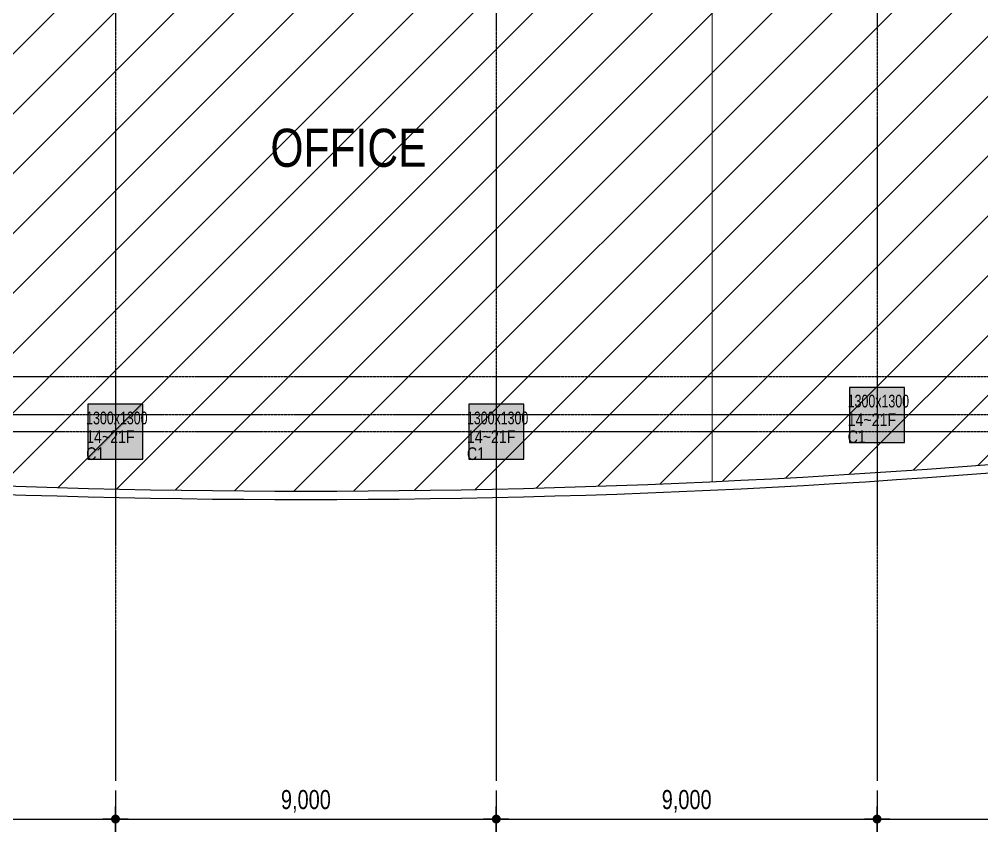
# Model space of a CAD drawing. Header units: millimetres. Extents: x -179076 to 173472, y -18667 to 271134.
# Drawn here: x 33608 to 56358, y 198260 to 217459 of the extents above; entities that cross this region are included whole.
import ezdxf
from ezdxf.enums import TextEntityAlignment as Align

# ---------------------------------------------------------------- set-up
doc = ezdxf.new("R2010")
doc.units = ezdxf.units.MM
doc.linetypes.add('X-GRID_5~ROOF$0$CENTER2', pattern=[1.125, 0.75, -0.125, 0.125, -0.125])
doc.linetypes.add('X-INT-OFFICE-21F$0$DASHED', pattern=[3, 2, -1])
doc.layers.get('0').update_dxf_attribs({"lineweight": 20})
doc.layers.get('Defpoints').update_dxf_attribs({"color": 151, "lineweight": 9})
for name, color, linetype in [('A-DIM1', 7, 'Continuous'), ('X-COL-21F$0$A-254', 254, 'Continuous'), ('X-COL-21F$0$A-COL', 2, 'Continuous'), ('X-CORE_21F$0$A-CON', 2, 'Continuous'), ('X-EXT_21F$0$A-WIN', 6, 'Continuous'), ('X-GRID_5~ROOF$0$A-CEN1', 1, 'X-GRID_5~ROOF$0$CENTER2')]:
    doc.layers.add(name, color=color, linetype=linetype)
doc.layers.add('ndc area', color=50, linetype='Continuous', plot=False)
doc.styles.add('Hrtext', font='', dxfattribs={"width": 0.8})
doc.styles.add('X-COL-21F$0$Hrtext', font='arial.ttf', dxfattribs={"width": 0.8})
doc.styles.add('X-INT-OFFICE-21F$0$Hrtext', font='arial.ttf', dxfattribs={"width": 0.8})
doc.styles.get('Hrtext').set_extended_font_data('Dotum')
doc.dimstyles.new('HEERIM(Ext)', dxfattribs={"dimtxt": 3, "dimasz": 1, "dimexe": 2, "dimexo": 1.5, "dimgap": 1, "dimtad": 1, "dimdec": 0, "dimzin": 0, "dimdsep": 46, "dimlunit": 6, "dimtxsty": 'Hrtext', "dimblk": 'dotdim1', "dimcen": 1, "dimdle": 2, "dimclrd": 256, "dimclre": 256, "dimclrt": 3, "dimadec": 0, "dimazin": 0, "dimtfac": 1, "dimtdec": 0, "dimtix": 1, "dimtmove": 2, "dimatfit": 3, "dimldrblk": 'dotdim1', "dimfxl": 2, "dimtolj": 1, "dimtzin": 0, "dimlwd": -1, "dimarcsym": 0})

# ---------------------------------------------------------------- blocks, each defined once
blk = doc.blocks.new('X-INT-OFFICE-21F')
at = {"layer": 'Defpoints', "linetype": 'X-INT-OFFICE-21F$0$DASHED'}
blk.add_line((112649, 78080), (112649, 65693), dxfattribs=at)
at = {"layer": 'Defpoints', "style": 'X-INT-OFFICE-21F$0$Hrtext', "width": 0.8}
blk.add_text('OFFICE', height=900, dxfattribs=at).set_placement((104055, 73583), align=Align.MIDDLE_CENTER)
blk = doc.blocks.new('X-COL-21F$0$1300X1300_14~21F_C1')
at = {"layer": 'X-COL-21F$0$A-254'}
h = blk.add_hatch(color=256, dxfattribs=at)
h.dxf.hatch_style = 1
h.paths.add_polyline_path([(-650, -650), (650, -650), (650, 650), (-650, 650)])
at = {"layer": 'Defpoints', "const_width": 0.747}
blk.add_lwpolyline([(650, 650), (-650, -650)], dxfattribs=at)
at = {"layer": 'X-COL-21F$0$A-COL'}
blk.add_lwpolyline([(-650, -650), (650, -650), (650, 650), (-650, 650)], close=True, dxfattribs=at)
at = {"layer": 'Defpoints', "style": 'X-COL-21F$0$Hrtext'}
for s, width, p in [('1300x1300', 0.7, (-694, 177)), ('14~21F', 0.8, (-694, -266))]:
    blk.add_text(s, height=300, dxfattribs=dict(at, width=width)).set_placement(p)
at = {"layer": 'Defpoints', "color": 6, "style": 'X-COL-21F$0$Hrtext', "width": 0.8}
blk.add_text('C1', height=300, dxfattribs=at).set_placement((-694, -666))
blk = doc.blocks.new('X-COL-21F')
at = {"layer": 'X-COL-21F$0$A-COL'}
for p in [(116549, 67271), (98549, 66871), (107549, 66871)]:
    blk.add_blockref('X-COL-21F$0$1300X1300_14~21F_C1', p, dxfattribs=at)
blk = doc.blocks.new('dotdim1')
at = {"layer": 'A-DIM1'}
for p, q in [((0, 2), (0, -2)), ((-2, 0), (2, 0))]:
    blk.add_line(p, q, dxfattribs=at)
at = {"layer": 'A-DIM1', "const_width": 0.7}
blk.add_lwpolyline([(0.35, 0, 1), (-0.35, 0, 1)], format="xyb", close=True, dxfattribs=at)
blk = doc.blocks.new('*D301')
at = {"layer": 'A-DIM1', "lineweight": -2, "transparency": 16777216}
for p, q in [((10700, -47575), (10700, -48550)), ((19700, -47575), (19700, -48550))]:
    blk.add_line(p, q, dxfattribs=at)
at = {"layer": 'A-DIM1', "transparency": 16777216}
blk.add_line((10850, -48250), (19550, -48250), dxfattribs=at)
at = {"layer": 'Defpoints', "color": 0, "transparency": 16777216}
for p in [(10700, -47350), (19700, -47350), (19700, -48250)]:
    blk.add_point(p, dxfattribs=at)
at = {"layer": 'A-DIM1', "transparency": 16777216, "xscale": 150, "yscale": 150, "zscale": 150, "rotation": 180}
blk.add_blockref('dotdim1', (10700, -48250), dxfattribs=at)
at = {"layer": 'A-DIM1', "transparency": 16777216, "xscale": 150, "yscale": 150, "zscale": 150}
blk.add_blockref('dotdim1', (19700, -48250), dxfattribs=at)
at = {"layer": 'A-DIM1', "color": 3, "transparency": 16777216, "insert": (15200, -47831), "char_height": 450, "attachment_point": 5, "style": 'Hrtext'}
blk.add_mtext('\\A1;9,000', dxfattribs=at)
blk = doc.blocks.new('*D302')
at = {"layer": 'A-DIM1', "lineweight": -2, "transparency": 16777216}
for p, q in [((19700, -47575), (19700, -48550)), ((28700, -47575), (28700, -48550))]:
    blk.add_line(p, q, dxfattribs=at)
at = {"layer": 'A-DIM1', "transparency": 16777216}
blk.add_line((19850, -48250), (28550, -48250), dxfattribs=at)
at = {"layer": 'Defpoints', "color": 0, "transparency": 16777216}
for p in [(19700, -47350), (28700, -47350), (28700, -48250)]:
    blk.add_point(p, dxfattribs=at)
at = {"layer": 'A-DIM1', "transparency": 16777216, "xscale": 150, "yscale": 150, "zscale": 150, "rotation": 180}
blk.add_blockref('dotdim1', (19700, -48250), dxfattribs=at)
at = {"layer": 'A-DIM1', "transparency": 16777216, "xscale": 150, "yscale": 150, "zscale": 150}
blk.add_blockref('dotdim1', (28700, -48250), dxfattribs=at)
at = {"layer": 'A-DIM1', "color": 3, "transparency": 16777216, "insert": (24200, -47831), "char_height": 450, "attachment_point": 5, "style": 'Hrtext'}
blk.add_mtext('\\A1;9,000', dxfattribs=at)
blk = doc.blocks.new('*D303')
at = {"layer": 'A-DIM1', "lineweight": -2, "transparency": 16777216}
for p, q in [((28700, -47575), (28700, -48550)), ((37700, -47575), (37700, -48550))]:
    blk.add_line(p, q, dxfattribs=at)
at = {"layer": 'A-DIM1', "transparency": 16777216}
blk.add_line((28850, -48250), (37550, -48250), dxfattribs=at)
at = {"layer": 'Defpoints', "color": 0, "transparency": 16777216}
for p in [(28700, -47350), (37700, -47350), (37700, -48250)]:
    blk.add_point(p, dxfattribs=at)
at = {"layer": 'A-DIM1', "transparency": 16777216, "xscale": 150, "yscale": 150, "zscale": 150, "rotation": 180}
blk.add_blockref('dotdim1', (28700, -48250), dxfattribs=at)
at = {"layer": 'A-DIM1', "transparency": 16777216, "xscale": 150, "yscale": 150, "zscale": 150}
blk.add_blockref('dotdim1', (37700, -48250), dxfattribs=at)
at = {"layer": 'A-DIM1', "color": 3, "transparency": 16777216, "insert": (33200, -47831), "char_height": 450, "attachment_point": 5, "style": 'Hrtext'}
blk.add_mtext('\\A1;9,000', dxfattribs=at)
blk = doc.blocks.new('*D304')
at = {"layer": 'A-DIM1', "lineweight": -2, "transparency": 16777216}
for p, q in [((37700, -47575), (37700, -48550)), ((46700, -47575), (46700, -48550))]:
    blk.add_line(p, q, dxfattribs=at)
at = {"layer": 'A-DIM1', "transparency": 16777216}
blk.add_line((37850, -48250), (46550, -48250), dxfattribs=at)
at = {"layer": 'Defpoints', "color": 0, "transparency": 16777216}
for p in [(37700, -47350), (46700, -47350), (46700, -48250)]:
    blk.add_point(p, dxfattribs=at)
at = {"layer": 'A-DIM1', "transparency": 16777216, "xscale": 150, "yscale": 150, "zscale": 150, "rotation": 180}
blk.add_blockref('dotdim1', (37700, -48250), dxfattribs=at)
at = {"layer": 'A-DIM1', "transparency": 16777216, "xscale": 150, "yscale": 150, "zscale": 150}
blk.add_blockref('dotdim1', (46700, -48250), dxfattribs=at)
at = {"layer": 'A-DIM1', "color": 3, "transparency": 16777216, "insert": (42200, -47831), "char_height": 450, "attachment_point": 5, "style": 'Hrtext'}
blk.add_mtext('\\A1;9,000', dxfattribs=at)
blk = doc.blocks.new('Grid_Office')
at = {"layer": 'A-DIM1'}
for base, p1, p2, picture, middle in [((19700, -48250), (10700, -47350), (19700, -47350), '*D301', (15200, -47831.3)), ((28700, -48250), (19700, -47350), (28700, -47350), '*D302', (24200, -47831.3)), ((37700, -48250), (28700, -47350), (37700, -47350), '*D303', (33200, -47831.3)), ((46700, -48250), (37700, -47350), (46700, -47350), '*D304', (42200, -47831.3))]:
    dim = blk.add_linear_dim(base=base, p1=p1, p2=p2, dimstyle='HEERIM(Ext)', override={"dimscale": 150}, dxfattribs=at)
    dim.commit()
    dim.dimension.update_dxf_attribs({"geometry": picture, "text_midpoint": middle})
blk = doc.blocks.new('A$C42c6cb87')
blk.add_blockref('X-INT-OFFICE-21F', (-69849, -105871))
at = {"layer": 'ndc area'}
h = blk.add_hatch(dxfattribs=at)
h.set_pattern_fill('ANSI31', color=150, scale=8000)
h.set_pattern_definition([(45, (-69848.8, -105871.2), (-707.107, 707.107), [])])
h.paths.add_polyline_path([(12000, -10800), (54400, -10800), (54400, -27800), (12000, -27800)], flags=16)
edge = h.paths.add_edge_path()
edge.add_arc((-54100, -19300), 116800, 0.29994, 7.24981)
edge.add_arc((56013, -5292), 5800, 7.2498, 83.5155)
edge.add_arc((33200, -206000), 207800, 83.51554, 96.48446)
edge.add_arc((10387, -5292), 5800, 96.4845, 172.7502)
edge.add_arc((120500, -19300), 116800, 172.75019, 180)
edge.add_arc((120500, -19300), 116800, 180, 187.24981)
edge.add_arc((10387, -33308), 5800, 187.2498, 263.5155)
edge.add_arc((33200, 167400), 207800, 263.51554, 276.48446)
edge.add_arc((56013, -33308), 5800, 276.4845, 352.7502)
edge.add_arc((-54100, -19300), 116800, 352.75019, 360.29994)
at = {"layer": 'ndc area', "color": 150}
for points in [[(62898, -18688, 0.030334), (61965, -4535, 0.345625), (56690, 669, 0.056648), (9710, 669, 0.345625), (4435, -4535, 0.031644), (3500, -19300, 0.031644), (4435, -34065, 0.345625), (9710, -39269, 0.056648), (56690, -39269, 0.345625), (61965, -34065, 0.032954)], [(62698, -18689, 0.030334), (61766, -4560, 0.345625), (56668, 471, 0.056648), (9732, 471, 0.345625), (4634, -4560, 0.031644), (3700, -19300, 0.031644), (4634, -34040, 0.345625), (9732, -39071, 0.056648), (56668, -39071, 0.345625), (61766, -34040, 0.032954)]]:
    blk.add_lwpolyline(points, format="xyb", close=True, dxfattribs=at)
at = {"layer": 'X-EXT_21F$0$A-WIN'}
for points in [[(62900, -19300, 0.031644), (61965, -4535, 0.345625), (56690, 669, 0.056648), (9710, 669, 0.345625), (4435, -4535, 0.031644), (3500, -19300, 0.031644), (4435, -34065, 0.345625), (9710, -39269, 0.056648), (56690, -39269, 0.345625), (61965, -34065, 0.031644)], [(62700, -19300, 0.031644), (61766, -4560, 0.345625), (56668, 471, 0.056648), (9732, 471, 0.345625), (4634, -4560, 0.031644), (3700, -19300, 0.031644), (4634, -34040, 0.345625), (9732, -39071, 0.056648), (56668, -39071, 0.345625), (61766, -34040, 0.031644)]]:
    blk.add_lwpolyline(points, format="xyb", close=True, dxfattribs=at)
at = {"layer": 'X-GRID_5~ROOF$0$A-CEN1', "ltscale": 10}
for p, q in [((28700, 8750), (28700, -47250)), ((37700, 8750), (37700, -47250)), ((46700, 8750), (46700, -47250))]:
    blk.add_line(p, q, dxfattribs=at)
for points in [[(66500, -37700), (-3500, -37700)], [(66500, -38600), (-3500, -38600)], [(66500, -39000), (-3500, -39000)]]:
    blk.add_lwpolyline(points, dxfattribs=at)
for name, p in [('X-COL-21F', (-69849, -105871)), ('Grid_Office', (9000, 100))]:
    blk.add_blockref(name, p)

msp = doc.modelspace()

# ---------------------------------------------------------------- block references
at = {"layer": 'X-CORE_21F$0$A-CON'}
msp.add_blockref('A$C42c6cb87', (7182.5, 246710.1), dxfattribs=at)

doc.saveas('drawing.dxf')
